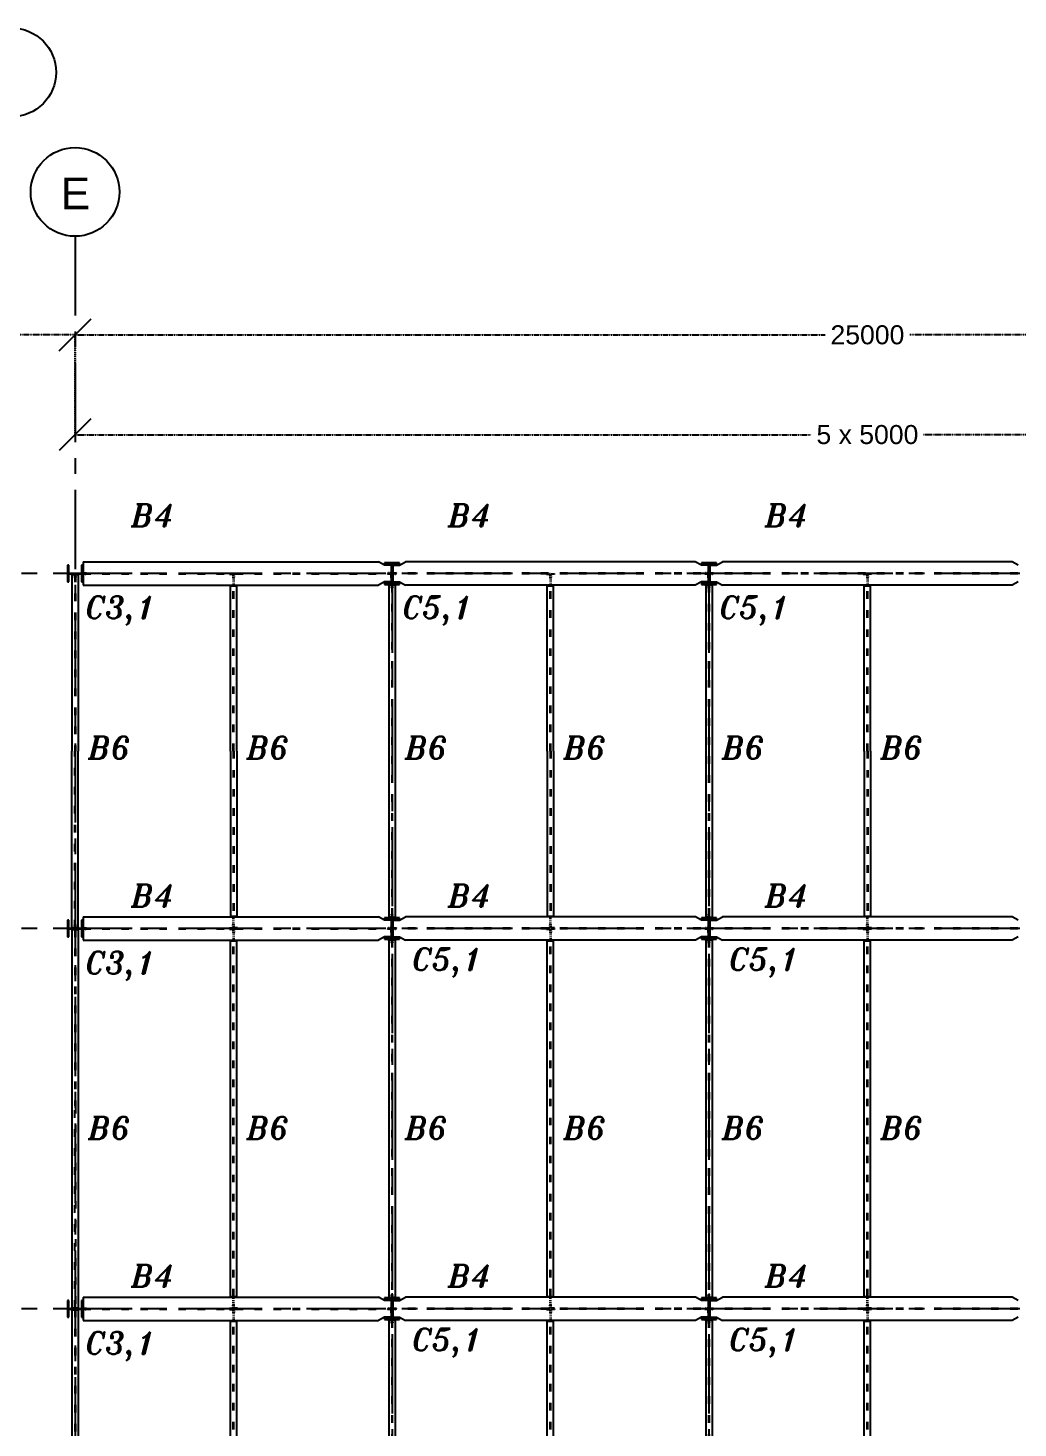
# Model space of a CAD drawing. Header units: inches. Extents: x -15 to 1885144, y -42615 to 866270.
# Drawn here: x 1699292 to 1714909, y 691012 to 713101 of the extents above; entities that cross this region are included whole.
import ezdxf

# ---------------------------------------------------------------- set-up
doc = ezdxf.new("R2010")
doc.units = ezdxf.units.IN
doc.header["$LTSCALE"] = 100
doc.header["$MEASUREMENT"] = 0
for name, pattern in [('CENTER', [2, 1.25, -0.25, 0.25, -0.25]), ('dash line', [30, 12, -18]), ('PHANTOM2', [1.25, 0.625, -0.125, 0.125, -0.125, 0.125, -0.125])]:
    doc.linetypes.add(name, pattern=pattern)
for name, color, linetype in [('axis', 8, 'PHANTOM2'), ('bracing', 6, 'Continuous'), ('columns', 2, 'Continuous'), ('dimensions', 10, 'PHANTOM2'), ('layout', 7, 'Continuous'), ('text', 3, 'Continuous')]:
    doc.layers.add(name, color=color, linetype=linetype)
doc.styles.get("Standard").update_dxf_attribs({"font": 'arial.ttf'})
doc.styles.add('TEXT-3', font='ITALICT.shx', dxfattribs={"height": 350})
doc.dimstyles.new('Dim_1', dxfattribs={"dimtxt": 300, "dimasz": 500, "dimexe": 0.0625, "dimexo": 0.0625, "dimgap": 100, "dimtad": 0, "dimtih": 1, "dimtoh": 1, "dimdec": 0, "dimzin": 0, "dimdsep": 46, "dimtxsty": 'Standard', "dimblk": 'OBLIQUE', "dimcen": 0.09, "dimclrd": 256, "dimclre": 256, "dimclrt": 256, "dimadec": 0, "dimazin": 0, "dimtm": 1e-09, "dimtfac": 1, "dimtdec": 0, "dimtofl": 0, "dimtmove": 0, "dimatfit": 3, "dimfxl": 1, "dimtfillclr": 256, "dimtolj": 1, "dimtzin": 0, "dimlwe": -1, "dimarcsym": 0})

# ---------------------------------------------------------------- blocks, each defined once
blk = doc.blocks.new('_Oblique')
at = {"color": 0, "linetype": 'ByBlock', "lineweight": -2}
blk.add_line((-0.5, -0.5), (0.5, 0.5), dxfattribs=at)
blk = doc.blocks.new('*D944')
at = {"layer": 'Defpoints', "color": 0, "ltscale": 0.01, "transparency": 16777216}
for p in [(1700034, 708259), (1700034, 707041), (1725034, 707041)]:
    blk.add_point(p, dxfattribs=at)
at = {"layer": 'dimensions', "linetype": 'dash line', "ltscale": 0.01, "transparency": 16777216}
for p, q in [((1700034, 707041), (1700034, 708259)), ((1725034, 707041), (1725034, 708259))]:
    blk.add_line(p, q, dxfattribs=at)
at = {"layer": 'dimensions', "lineweight": -2, "ltscale": 0.01, "transparency": 16777216}
for p, q in [((1700034, 708259), (1711868, 708259)), ((1725034, 708259), (1713201, 708259))]:
    blk.add_line(p, q, dxfattribs=at)
at = {"layer": 'dimensions', "lineweight": -2, "ltscale": 0.01, "transparency": 16777216, "xscale": 500, "yscale": 500, "zscale": 500, "rotation": 180}
blk.add_blockref('_Oblique', (1700034, 708259), dxfattribs=at)
at = {"layer": 'dimensions', "lineweight": -2, "ltscale": 0.01, "transparency": 16777216, "xscale": 500, "yscale": 500, "zscale": 500}
blk.add_blockref('_Oblique', (1725034, 708259), dxfattribs=at)
at = {"layer": 'dimensions', "ltscale": 0.01, "transparency": 16777216, "insert": (1712534, 708259), "char_height": 300, "attachment_point": 5}
blk.add_mtext('\\A1;25000', dxfattribs=at)
blk = doc.blocks.new('*D928')
at = {"layer": 'Defpoints', "color": 0, "ltscale": 0.01, "transparency": 16777216}
for p in [(1700034, 708259), (1725034, 708259), (1700034, 706685)]:
    blk.add_point(p, dxfattribs=at)
at = {"layer": 'dimensions', "linetype": 'dash line', "ltscale": 0.01, "transparency": 16777216}
for p, q in [((1700034, 708259), (1700034, 706685)), ((1725034, 708259), (1725034, 706685))]:
    blk.add_line(p, q, dxfattribs=at)
at = {"layer": 'dimensions', "lineweight": -2, "ltscale": 0.01, "transparency": 16777216}
for p, q in [((1700034, 706685), (1711649, 706685)), ((1725034, 706685), (1713420, 706685))]:
    blk.add_line(p, q, dxfattribs=at)
at = {"layer": 'dimensions', "lineweight": -2, "ltscale": 0.01, "transparency": 16777216, "xscale": 500, "yscale": 500, "zscale": 500, "rotation": 180}
blk.add_blockref('_Oblique', (1700034, 706685), dxfattribs=at)
at = {"layer": 'dimensions', "lineweight": -2, "ltscale": 0.01, "transparency": 16777216, "xscale": 500, "yscale": 500, "zscale": 500}
blk.add_blockref('_Oblique', (1725034, 706685), dxfattribs=at)
at = {"layer": 'dimensions', "ltscale": 0.01, "transparency": 16777216, "insert": (1712534, 706685), "char_height": 300, "attachment_point": 5}
blk.add_mtext('\\A1;5 x 5000', dxfattribs=at)
blk = doc.blocks.new('*D945')
at = {"layer": 'Defpoints', "color": 0, "ltscale": 0.01, "transparency": 16777216}
for p in [(1660034, 708259), (1660034, 706685), (1700034, 706685)]:
    blk.add_point(p, dxfattribs=at)
at = {"layer": 'dimensions', "linetype": 'dash line', "ltscale": 0.01, "transparency": 16777216}
for p, q in [((1660034, 706685), (1660034, 708259)), ((1700034, 706685), (1700034, 708259))]:
    blk.add_line(p, q, dxfattribs=at)
at = {"layer": 'dimensions', "lineweight": -2, "ltscale": 0.01, "transparency": 16777216}
for p, q in [((1660034, 708259), (1679364, 708259)), ((1700034, 708259), (1680704, 708259))]:
    blk.add_line(p, q, dxfattribs=at)
at = {"layer": 'dimensions', "lineweight": -2, "ltscale": 0.01, "transparency": 16777216, "xscale": 500, "yscale": 500, "zscale": 500, "rotation": 180}
blk.add_blockref('_Oblique', (1660034, 708259), dxfattribs=at)
at = {"layer": 'dimensions', "lineweight": -2, "ltscale": 0.01, "transparency": 16777216, "xscale": 500, "yscale": 500, "zscale": 500}
blk.add_blockref('_Oblique', (1700034, 708259), dxfattribs=at)
at = {"layer": 'dimensions', "ltscale": 0.01, "transparency": 16777216, "insert": (1680034, 708259), "char_height": 300, "attachment_point": 5}
blk.add_mtext('\\A1;40000', dxfattribs=at)
blk = doc.blocks.new('*U946')
at = {"layer": 'columns', "ltscale": 0.01}
for p, q in [((19895, 130), (19895, -130)), ((19915, 130), (19895, 130)), ((19915, -130), (19915, 130)), ((19915, 5), (20115, 5)), ((20015, -5), (20015, 5)), ((20115, 130), (20115, -130)), ((20135, 130), (20115, 130)), ((20135, -130), (20135, 130)), ((25135, 170), (24895, 170)), ((24895, 170), (24895, 150)), ((24895, 150), (25135, 150)), ((25010, 150), (25010, -150)), ((25020, 150), (25020, -150)), ((25135, 150), (25135, 170)), ((30135, 170), (29895, 170)), ((29895, 170), (29895, 150)), ((29895, 150), (30135, 150)), ((30010, 150), (30010, -150)), ((30020, 150), (30020, -150)), ((30135, 150), (30135, 170)), ((19895, -130), (19915, -130)), ((19915, -5), (20115, -5)), ((20115, -130), (20135, -130)), ((25135, -150), (24895, -150)), ((24895, -150), (24895, -170)), ((24895, -170), (25135, -170)), ((25010, 0), (25020, 0)), ((25135, -170), (25135, -150)), ((30135, -150), (29895, -150)), ((29895, -150), (29895, -170)), ((29895, -170), (30135, -170)), ((30010, 0), (30020, 0)), ((30135, -170), (30135, -150))]:
    blk.add_line(p, q, dxfattribs=at)
blk = doc.blocks.new('*U947')
at = {"layer": 'columns', "color": 0, "linetype": 'ByBlock', "lineweight": -2, "transparency": 16777216}
for p in [(0, 60000), (0, 54000)]:
    blk.add_blockref('*U946', p, dxfattribs=at)
blk = doc.blocks.new('*U950')
at = {"layer": 'layout'}
for p, q in [((-12320, 5), (-12320, 65)), ((-12320, 65), (-12314, 65)), ((-12260, 5), (-12320, 5)), ((-12314, 65), (-12314, 11)), ((-12314, 11), (-12310, 11)), ((-7505, 5), (-7445, 5)), ((-7451, 11), (-7455, 11)), ((-7445, 65), (-7451, 65)), ((-7451, 65), (-7451, 11)), ((-7435, 5), (-7435, 65)), ((-7435, 5), (-7435, 65)), ((-7435, 65), (-7429, 65)), ((-7375, 5), (-7435, 5)), ((-7429, 65), (-7429, 11)), ((-7429, 11), (-7425, 11)), ((-2505, 5), (-2445, 5)), ((-2451, 11), (-2455, 11)), ((-2445, 65), (-2451, 65)), ((-2451, 65), (-2451, 11)), ((-2445, 5), (-2445, 65)), ((-2445, 5), (-2445, 65)), ((-2435, 5), (-2435, 65)), ((-2435, 5), (-2435, 65)), ((-2435, 65), (-2429, 65)), ((-2375, 5), (-2435, 5)), ((-2429, 65), (-2429, 11)), ((-2429, 11), (-2425, 11)), ((-12320, -5), (-12320, -65)), ((-12320, -65), (-12314, -65)), ((-12314, -65), (-12314, -11)), ((-12314, -11), (-12310, -11)), ((-12260, -5), (-12310, -5)), ((-7505, -5), (-7455, -5)), ((-7451, -11), (-7455, -11)), ((-7451, -65), (-7451, -11)), ((-7445, -65), (-7451, -65)), ((-7435, -5), (-7435, -65)), ((-7435, -5), (-7435, -65)), ((-7435, -65), (-7429, -65)), ((-7429, -65), (-7429, -11)), ((-7429, -11), (-7425, -11)), ((-7375, -5), (-7425, -5)), ((-2505, -5), (-2455, -5)), ((-2451, -11), (-2455, -11)), ((-2451, -65), (-2451, -11)), ((-2445, -65), (-2451, -65)), ((-2445, -5), (-2445, -65)), ((-2445, -5), (-2445, -65)), ((-2435, -5), (-2435, -65)), ((-2435, -5), (-2435, -65)), ((-2435, -65), (-2429, -65)), ((-2429, -65), (-2429, -11)), ((-2429, -11), (-2425, -11)), ((-2375, -5), (-2425, -5))]:
    blk.add_line(p, q, dxfattribs=at)
at = {"layer": 'layout', "linetype": 'dash line'}
for p, q in [((-12320, 46), (-12314, 46)), ((-12320, 30), (-12314, 30)), ((-7445, 46), (-7451, 46)), ((-7445, 30), (-7451, 30)), ((-7435, 46), (-7429, 46)), ((-7435, 30), (-7429, 30)), ((-2445, 46), (-2451, 46)), ((-2445, 30), (-2451, 30)), ((-2435, 46), (-2429, 46)), ((-2435, 30), (-2429, 30)), ((-12320, -30), (-12314, -30)), ((-12320, -46), (-12314, -46)), ((-7445, -30), (-7451, -30)), ((-7445, -46), (-7451, -46)), ((-7435, -30), (-7429, -30)), ((-7435, -46), (-7429, -46)), ((-2445, -30), (-2451, -30)), ((-2445, -46), (-2451, -46)), ((-2435, -30), (-2429, -30)), ((-2435, -46), (-2429, -46))]:
    blk.add_line(p, q, dxfattribs=at)
at = {"layer": 'layout', "ltscale": 0.01}
for p, q in [((-12310, 185), (-7655, 185)), ((-12310, 185), (-12310, -185)), ((-7560, 130), (-7655, 185)), ((-7455, 130), (-7560, 130)), ((-7455, 130), (-7455, -130)), ((-7445, 65), (-7445, 5)), ((-7425, 130), (-7320, 130)), ((-7425, 130), (-7425, -130)), ((-7320, 130), (-7225, 185)), ((-2655, 185), (-7225, 185)), ((-2560, 130), (-2655, 185)), ((-2455, 130), (-2560, 130)), ((-2455, 130), (-2455, -130)), ((-2425, 130), (-2320, 130)), ((-2425, 130), (-2425, -130)), ((-2320, 130), (-2225, 185)), ((2345, 185), (-2225, 185)), ((2440, 130), (2345, 185)), ((-12320, -5), (-12310, -5)), ((-12310, -185), (-7655, -185)), ((-7560, -130), (-7655, -185)), ((-7455, -130), (-7560, -130)), ((-7445, -5), (-7445, -65)), ((-7425, -130), (-7320, -130)), ((-7320, -130), (-7225, -185)), ((-2655, -185), (-7225, -185)), ((-2560, -130), (-2655, -185)), ((-2455, -130), (-2560, -130)), ((-2445, -5), (-2455, -5)), ((-2425, -130), (-2320, -130)), ((-2320, -130), (-2225, -185)), ((2345, -185), (-2225, -185)), ((2440, -130), (2345, -185))]:
    blk.add_line(p, q, dxfattribs=at)
at = {"layer": 'layout', "linetype": 'dash line', "ltscale": 0.01}
for p, q in [((-12310, 11), (-12260, 11)), ((-12260, 11), (-12260, 5)), ((-7455, 11), (-7505, 11)), ((-7505, 11), (-7505, 5)), ((-7425, 11), (-7375, 11)), ((-7375, 11), (-7375, 5)), ((-2455, 11), (-2505, 11)), ((-2505, 11), (-2505, 5)), ((-2425, 11), (-2375, 11)), ((-2375, 11), (-2375, 5)), ((-12310, -11), (-12260, -11)), ((-12260, -11), (-12260, -5)), ((-7505, -11), (-7505, -5)), ((-7455, -11), (-7505, -11)), ((-7425, -11), (-7375, -11)), ((-7375, -11), (-7375, -5)), ((-2505, -11), (-2505, -5)), ((-2455, -11), (-2505, -11)), ((-2425, -11), (-2375, -11)), ((-2375, -11), (-2375, -5))]:
    blk.add_line(p, q, dxfattribs=at)
at = {"layer": 'layout', "linetype": 'dash line', "ltscale": 0.1}
for p, q in [((-12310, 5), (-7455, 5)), ((-2570, 5), (-7425, 5)), ((2430, 5), (-2425, 5)), ((-12310, -5), (-7445, -5)), ((-2570, -5), (-7435, -5)), ((2430, -5), (-2435, -5))]:
    blk.add_line(p, q, dxfattribs=at)
blk = doc.blocks.new('*U951')
at = {"layer": 'layout', "color": 0, "linetype": 'ByBlock', "lineweight": -2, "transparency": 16777216}
for p in [(0, 0), (0, -6000)]:
    blk.add_blockref('*U950', p, dxfattribs=at)
blk = doc.blocks.new('*U952')
at = {"layer": 'layout'}
for p, q in [((-12505, 2995), (-12565, 2995)), ((-12565, 2989), (-12511, 2989)), ((-12511, 2989), (-12511, 2985)), ((-12495, 2995), (-12435, 2995)), ((-12435, 2989), (-12489, 2989)), ((-12489, 2989), (-12489, 2985)), ((-12435, 2995), (-12435, 2989)), ((-7505, 2830), (-7565, 2830)), ((-7565, 2824), (-7511, 2824)), ((-7511, 2824), (-7511, 2820)), ((-7505, 2770), (-7505, 2820)), ((-7495, 2770), (-7495, 2830)), ((-7495, 2830), (-7435, 2830)), ((-7435, 2824), (-7489, 2824)), ((-7489, 2824), (-7489, 2820)), ((-7435, 2830), (-7435, 2824)), ((-2505, 2830), (-2565, 2830)), ((-2565, 2824), (-2511, 2824)), ((-2511, 2824), (-2511, 2820)), ((-2505, 2770), (-2505, 2820)), ((-2495, 2770), (-2495, 2830)), ((-2495, 2830), (-2435, 2830)), ((-2435, 2824), (-2489, 2824)), ((-2489, 2824), (-2489, 2820)), ((-2435, 2830), (-2435, 2824)), ((-7565, -2824), (-7511, -2824)), ((-7505, -2830), (-7565, -2830)), ((-7511, -2824), (-7511, -2820)), ((-7505, -2770), (-7505, -2820)), ((-7495, -2770), (-7495, -2830)), ((-7495, -2830), (-7435, -2830)), ((-7489, -2824), (-7489, -2820)), ((-7435, -2824), (-7489, -2824)), ((-7435, -2830), (-7435, -2824)), ((-2565, -2824), (-2511, -2824)), ((-2505, -2830), (-2565, -2830)), ((-2511, -2824), (-2511, -2820)), ((-2505, -2770), (-2505, -2820)), ((-2495, -2770), (-2495, -2830)), ((-2495, -2830), (-2435, -2830)), ((-2489, -2824), (-2489, -2820)), ((-2435, -2824), (-2489, -2824)), ((-2435, -2830), (-2435, -2824)), ((-12565, -2989), (-12511, -2989)), ((-12505, -2995), (-12565, -2995)), ((-12511, -2989), (-12511, -2985)), ((-12495, -2995), (-12435, -2995)), ((-12489, -2989), (-12489, -2985)), ((-12435, -2989), (-12489, -2989)), ((-12435, -2995), (-12435, -2989))]:
    blk.add_line(p, q, dxfattribs=at)
at = {"layer": 'layout', "ltscale": 0.01}
for p, q in [((-12565, 2989), (-12565, 2995)), ((-12550, 2985), (-12450, 2985)), ((-12550, 2985), (-12550, 200)), ((-12505, 2995), (-12505, 2985)), ((-12495, 2995), (-12495, 2985)), ((-12450, 2985), (-12450, 200)), ((-10065, 2989), (-10011, 2989)), ((-9935, 2989), (-9989, 2989)), ((-5065, 2989), (-5011, 2989)), ((-4935, 2989), (-4989, 2989)), ((-65, 2989), (-11, 2989)), ((65, 2989), (11, 2989)), ((-10050, 2805), (-9950, 2805)), ((-10050, -2805), (-10050, 2805)), ((-9950, -2805), (-9950, 2805)), ((-7565, 2824), (-7565, 2830)), ((-7550, 2820), (-7450, 2820)), ((-7550, 2820), (-7550, -2820)), ((-7505, 2830), (-7505, 2820)), ((-7450, 2820), (-7450, -2820)), ((-5050, 2805), (-4950, 2805)), ((-5050, -2805), (-5050, 2805)), ((-4950, -2805), (-4950, 2805)), ((-2565, 2824), (-2565, 2830)), ((-2550, 2820), (-2450, 2820)), ((-2550, 2820), (-2550, -2820)), ((-2505, 2830), (-2505, 2820)), ((-2450, 2820), (-2450, -2820)), ((-50, 2805), (50, 2805)), ((-50, -2805), (-50, 2805)), ((50, -2805), (50, 2805)), ((-12550, 200), (-12550, -2985)), ((-12450, 200), (-12450, -2985)), ((-10050, -2805), (-9950, -2805)), ((-7565, -2824), (-7565, -2830)), ((-7550, -2820), (-7450, -2820)), ((-7505, -2830), (-7505, -2820)), ((-5050, -2805), (-4950, -2805)), ((-2565, -2824), (-2565, -2830)), ((-2550, -2820), (-2450, -2820)), ((-2505, -2830), (-2505, -2820)), ((-50, -2805), (50, -2805)), ((-12565, -2989), (-12565, -2995)), ((-12550, -2985), (-12450, -2985)), ((-12505, -2995), (-12505, -2985)), ((-12495, -2995), (-12495, -2985)), ((-10065, -2989), (-10011, -2989)), ((-9935, -2989), (-9989, -2989)), ((-5065, -2989), (-5011, -2989)), ((-4935, -2989), (-4989, -2989)), ((-65, -2989), (-11, -2989)), ((65, -2989), (11, -2989))]:
    blk.add_line(p, q, dxfattribs=at)
at = {"layer": 'layout', "linetype": 'dash line'}
for p, q in [((-12546, 2995), (-12546, 2989)), ((-12530, 2995), (-12530, 2989)), ((-12470, 2995), (-12470, 2989)), ((-12454, 2995), (-12454, 2989)), ((-7546, 2830), (-7546, 2824)), ((-7530, 2830), (-7530, 2824)), ((-7470, 2830), (-7470, 2824)), ((-7454, 2830), (-7454, 2824)), ((-2546, 2830), (-2546, 2824)), ((-2530, 2830), (-2530, 2824)), ((-2470, 2830), (-2470, 2824)), ((-2454, 2830), (-2454, 2824)), ((-7546, -2830), (-7546, -2824)), ((-7530, -2830), (-7530, -2824)), ((-7470, -2830), (-7470, -2824)), ((-7454, -2830), (-7454, -2824)), ((-2546, -2830), (-2546, -2824)), ((-2530, -2830), (-2530, -2824)), ((-2470, -2830), (-2470, -2824)), ((-2454, -2830), (-2454, -2824)), ((-12546, -2995), (-12546, -2989)), ((-12530, -2995), (-12530, -2989)), ((-12470, -2995), (-12470, -2989)), ((-12454, -2995), (-12454, -2989))]:
    blk.add_line(p, q, dxfattribs=at)
at = {"layer": 'layout', "linetype": 'dash line', "ltscale": 0.1}
for p, q in [((-12505, 2985), (-12505, 200)), ((-12495, 2985), (-12495, 200)), ((-10005, -2805), (-10005, 2805)), ((-9995, -2805), (-9995, 2805)), ((-7505, 2820), (-7505, -2820)), ((-7495, 2820), (-7495, -2820)), ((-5005, -2805), (-5005, 2805)), ((-4995, -2805), (-4995, 2805)), ((-2505, 2820), (-2505, -2820)), ((-2495, 2820), (-2495, -2820)), ((-5, -2805), (-5, 2805)), ((5, -2805), (5, 2805)), ((-12505, -2985), (-12505, 200)), ((-12495, 200), (-12495, -2985))]:
    blk.add_line(p, q, dxfattribs=at)
at = {"layer": 'layout', "linetype": 'dash line', "ltscale": 0.01}
for p, q in [((-10005, 2995), (-10065, 2995)), ((-10065, 2989), (-10065, 2995)), ((-10046, 2995), (-10046, 2989)), ((-10030, 2995), (-10030, 2989)), ((-10011, 2989), (-10011, 2985)), ((-10011, 2985), (-10011, 2935)), ((-10011, 2935), (-10005, 2935)), ((-10005, 2935), (-10005, 2995)), ((-10005, 2935), (-10005, 2815)), ((-9995, 2935), (-9995, 2995)), ((-9995, 2995), (-9935, 2995)), ((-9989, 2935), (-9995, 2935)), ((-9995, 2935), (-9995, 2815)), ((-9989, 2989), (-9989, 2985)), ((-9989, 2985), (-9989, 2935)), ((-9970, 2995), (-9970, 2989)), ((-9954, 2995), (-9954, 2989)), ((-9935, 2995), (-9935, 2989)), ((-5005, 2995), (-5065, 2995)), ((-5065, 2989), (-5065, 2995)), ((-5046, 2995), (-5046, 2989)), ((-5030, 2995), (-5030, 2989)), ((-5011, 2989), (-5011, 2985)), ((-5011, 2985), (-5011, 2935)), ((-5011, 2935), (-5005, 2935)), ((-5005, 2935), (-5005, 2995)), ((-5005, 2935), (-5005, 2815)), ((-4995, 2935), (-4995, 2995)), ((-4995, 2995), (-4935, 2995)), ((-4989, 2935), (-4995, 2935)), ((-4995, 2935), (-4995, 2815)), ((-4989, 2989), (-4989, 2985)), ((-4989, 2985), (-4989, 2935)), ((-4970, 2995), (-4970, 2989)), ((-4954, 2995), (-4954, 2989)), ((-4935, 2995), (-4935, 2989)), ((-5, 2995), (-65, 2995)), ((-65, 2989), (-65, 2995)), ((-46, 2995), (-46, 2989)), ((-30, 2995), (-30, 2989)), ((-11, 2989), (-11, 2985)), ((-11, 2985), (-11, 2935)), ((-11, 2935), (-5, 2935)), ((-5, 2935), (-5, 2995)), ((-5, 2935), (-5, 2815)), ((5, 2935), (5, 2995)), ((5, 2995), (65, 2995)), ((11, 2935), (5, 2935)), ((5, 2935), (5, 2815)), ((11, 2989), (11, 2985)), ((11, 2985), (11, 2935)), ((30, 2995), (30, 2989)), ((46, 2995), (46, 2989)), ((65, 2995), (65, 2989)), ((-7511, 2820), (-7511, 2770)), ((-7511, 2770), (-7505, 2770)), ((-7489, 2770), (-7495, 2770)), ((-7489, 2820), (-7489, 2770)), ((-2511, 2820), (-2511, 2770)), ((-2511, 2770), (-2505, 2770)), ((-2489, 2770), (-2495, 2770)), ((-2489, 2820), (-2489, 2770)), ((-10005, -2935), (-10005, -2815)), ((-9995, -2935), (-9995, -2815)), ((-7511, -2820), (-7511, -2770)), ((-7511, -2770), (-7505, -2770)), ((-7489, -2770), (-7495, -2770)), ((-7489, -2820), (-7489, -2770)), ((-5005, -2935), (-5005, -2815)), ((-4995, -2935), (-4995, -2815)), ((-2511, -2820), (-2511, -2770)), ((-2511, -2770), (-2505, -2770)), ((-2489, -2770), (-2495, -2770)), ((-2489, -2820), (-2489, -2770)), ((-5, -2935), (-5, -2815)), ((5, -2935), (5, -2815)), ((-10065, -2989), (-10065, -2995)), ((-10005, -2995), (-10065, -2995)), ((-10046, -2995), (-10046, -2989)), ((-10030, -2995), (-10030, -2989)), ((-10011, -2985), (-10011, -2935)), ((-10011, -2935), (-10005, -2935)), ((-10011, -2989), (-10011, -2985)), ((-10005, -2935), (-10005, -2995)), ((-9995, -2935), (-9995, -2995)), ((-9989, -2935), (-9995, -2935)), ((-9995, -2995), (-9935, -2995)), ((-9989, -2985), (-9989, -2935)), ((-9989, -2989), (-9989, -2985)), ((-9970, -2995), (-9970, -2989)), ((-9954, -2995), (-9954, -2989)), ((-9935, -2995), (-9935, -2989)), ((-5065, -2989), (-5065, -2995)), ((-5005, -2995), (-5065, -2995)), ((-5046, -2995), (-5046, -2989)), ((-5030, -2995), (-5030, -2989)), ((-5011, -2985), (-5011, -2935)), ((-5011, -2935), (-5005, -2935)), ((-5011, -2989), (-5011, -2985)), ((-5005, -2935), (-5005, -2995)), ((-4995, -2935), (-4995, -2995)), ((-4989, -2935), (-4995, -2935)), ((-4995, -2995), (-4935, -2995)), ((-4989, -2985), (-4989, -2935)), ((-4989, -2989), (-4989, -2985)), ((-4970, -2995), (-4970, -2989)), ((-4954, -2995), (-4954, -2989)), ((-4935, -2995), (-4935, -2989)), ((-65, -2989), (-65, -2995)), ((-5, -2995), (-65, -2995)), ((-46, -2995), (-46, -2989)), ((-30, -2995), (-30, -2989)), ((-11, -2985), (-11, -2935)), ((-11, -2935), (-5, -2935)), ((-11, -2989), (-11, -2985)), ((-5, -2935), (-5, -2995)), ((5, -2935), (5, -2995)), ((11, -2935), (5, -2935)), ((5, -2995), (65, -2995)), ((11, -2985), (11, -2935)), ((11, -2989), (11, -2985)), ((30, -2995), (30, -2989)), ((46, -2995), (46, -2989)), ((65, -2995), (65, -2989))]:
    blk.add_line(p, q, dxfattribs=at)
blk = doc.blocks.new('*U953')
at = {"layer": 'layout', "color": 0, "linetype": 'ByBlock', "lineweight": -2, "transparency": 16777216}
for p in [(0, 0), (0, -6000)]:
    blk.add_blockref('*U952', p, dxfattribs=at)
blk = doc.blocks.new('*U1013')
at = {"layer": 'text', "linetype": 'Continuous', "style": 'TEXT-3'}
blk.add_text('B4', height=350, dxfattribs=at).set_placement((-350, -175))
blk = doc.blocks.new('*U1014')
at = {"layer": 'bracing', "color": 0, "linetype": 'ByBlock', "lineweight": -2, "transparency": 16777216}
for p in [(0, 66000), (5000, 66000), (10000, 66000), (0, 60000), (5000, 60000), (10000, 60000), (0, 54000), (5000, 54000), (10000, 54000)]:
    blk.add_blockref('*U1013', p, dxfattribs=at)
blk = doc.blocks.new('*U1015')
at = {"layer": 'text', "linetype": 'Continuous', "style": 'TEXT-3'}
blk.add_text('B6', height=350, dxfattribs=at).set_placement((-350, -175))
blk = doc.blocks.new('*U1016')
at = {"layer": 'bracing', "color": 0, "linetype": 'ByBlock', "lineweight": -2, "transparency": 16777216}
for p in [(0, 60000), (2500, 60000), (5000, 60000), (7500, 60000), (10000, 60000), (12500, 60000), (0, 54000), (2500, 54000), (5000, 54000), (7500, 54000), (10000, 54000), (12500, 54000)]:
    blk.add_blockref('*U1015', p, dxfattribs=at)
blk = doc.blocks.new('*U1025')
at = {"layer": 'text', "linetype": 'Continuous', "style": 'TEXT-3'}
blk.add_text('C3,1', height=350, dxfattribs=at).set_placement((31731, -427))
blk = doc.blocks.new('*U1026')
at = {"layer": 'bracing', "color": 0, "linetype": 'ByBlock', "lineweight": -2, "transparency": 16777216}
for p in [(0, 60000), (0, 54000)]:
    blk.add_blockref('*U1025', p, dxfattribs=at)
blk = doc.blocks.new('*U1029')
at = {"layer": 'text', "linetype": 'Continuous', "style": 'TEXT-3'}
blk.add_text('C5,1', height=350, dxfattribs=at).set_placement((-592, -142))
blk = doc.blocks.new('*U1030')
at = {"layer": 'bracing', "color": 0, "linetype": 'ByBlock', "lineweight": -2, "transparency": 16777216}
for p in [(0, 60000), (5000, 60000), (0, 54000), (5000, 54000)]:
    blk.add_blockref('*U1029', p, dxfattribs=at)

msp = doc.modelspace()

# ---------------------------------------------------------------- linework, layer by layer
at = {"layer": 'axis', "linetype": 'CENTER', "ltscale": 10}
for p, q in [((1700034.378, 709814.754), (1700034.378, 638593.628)), ((1734936.993, 704493.628), (1628025.176, 704493.628)), ((1705034.378, 704493.628), (1705034.378, 638593.628)), ((1710034.378, 704493.628), (1710034.378, 638593.628)), ((1734936.993, 698893.628), (1628025.176, 698893.628)), ((1734936.993, 692893.628), (1628025.176, 692893.628)), ((1734936.993, 692893.628), (1628025.176, 692893.628)), ((1734936.993, 692893.628), (1628025.176, 692893.628)), ((1734936.993, 692893.628), (1628025.176, 692893.628))]:
    msp.add_line(p, q, dxfattribs=at)
at = {"layer": 'columns', "ltscale": 0.01}
for p, q in [((1705154.378, 704663.628), (1704914.378, 704663.628)), ((1704914.378, 704663.628), (1704914.378, 704643.628)), ((1704914.378, 704643.628), (1705154.378, 704643.628)), ((1705029.378, 704643.628), (1705029.378, 704343.628)), ((1705039.378, 704643.628), (1705039.378, 704343.628)), ((1705154.378, 704643.628), (1705154.378, 704663.628)), ((1710154.378, 704663.628), (1709914.378, 704663.628)), ((1709914.378, 704663.628), (1709914.378, 704643.628)), ((1709914.378, 704643.628), (1710154.378, 704643.628)), ((1710029.378, 704643.628), (1710029.378, 704343.628)), ((1710039.378, 704643.628), (1710039.378, 704343.628)), ((1710154.378, 704643.628), (1710154.378, 704663.628)), ((1699914.378, 704623.628), (1699914.378, 704363.628)), ((1699934.378, 704623.628), (1699914.378, 704623.628)), ((1699934.378, 704363.628), (1699934.378, 704623.628)), ((1699934.378, 704498.628), (1700134.378, 704498.628)), ((1699934.378, 704488.628), (1700134.378, 704488.628)), ((1700034.378, 704488.628), (1700034.378, 704498.628)), ((1700134.378, 704623.628), (1700134.378, 704363.628)), ((1700154.378, 704623.628), (1700134.378, 704623.628)), ((1700154.378, 704363.628), (1700154.378, 704623.628)), ((1705029.378, 704493.628), (1705039.378, 704493.628)), ((1710029.378, 704493.628), (1710039.378, 704493.628)), ((1699914.378, 704363.628), (1699934.378, 704363.628)), ((1700134.378, 704363.628), (1700154.378, 704363.628)), ((1705154.378, 704343.628), (1704914.378, 704343.628)), ((1704914.378, 704343.628), (1704914.378, 704323.628)), ((1704914.378, 704323.628), (1705154.378, 704323.628)), ((1705154.378, 704323.628), (1705154.378, 704343.628)), ((1710154.378, 704343.628), (1709914.378, 704343.628)), ((1709914.378, 704343.628), (1709914.378, 704323.628)), ((1709914.378, 704323.628), (1710154.378, 704323.628)), ((1710154.378, 704323.628), (1710154.378, 704343.628))]:
    msp.add_line(p, q, dxfattribs=at)
at = {"layer": 'layout', "ltscale": 0.01}
for p, q in [((1700164.378, 704678.628), (1704819.115, 704678.628)), ((1700164.378, 704678.628), (1700164.378, 704308.628)), ((1704914.378, 704623.628), (1704819.115, 704678.628)), ((1705154.378, 704623.628), (1705249.641, 704678.628)), ((1709819.115, 704678.628), (1705249.641, 704678.628)), ((1709914.378, 704623.628), (1709819.115, 704678.628)), ((1710154.378, 704623.628), (1710249.641, 704678.628)), ((1714819.115, 704678.628), (1710249.641, 704678.628)), ((1714914.378, 704623.628), (1714819.115, 704678.628)), ((1699969.378, 704482.628), (1699969.378, 704488.628)), ((1699984.378, 704478.628), (1700084.378, 704478.628)), ((1699984.378, 704478.628), (1699984.378, 701693.628)), ((1700029.378, 704488.628), (1700029.378, 704478.628)), ((1700084.378, 704478.628), (1700084.378, 701693.628)), ((1702469.378, 704482.628), (1702523.378, 704482.628)), ((1702599.378, 704482.628), (1702545.378, 704482.628)), ((1705019.378, 704623.628), (1704914.378, 704623.628)), ((1705019.378, 704623.628), (1705019.378, 704363.628)), ((1705029.378, 704558.628), (1705029.378, 704498.628)), ((1705029.378, 704488.628), (1705029.378, 704428.628)), ((1705049.378, 704623.628), (1705154.378, 704623.628)), ((1705049.378, 704623.628), (1705049.378, 704363.628)), ((1707469.378, 704482.628), (1707523.378, 704482.628)), ((1707599.378, 704482.628), (1707545.378, 704482.628)), ((1710019.378, 704623.628), (1709914.378, 704623.628)), ((1710019.378, 704623.628), (1710019.378, 704363.628)), ((1710029.378, 704488.628), (1710019.378, 704488.628)), ((1710049.378, 704623.628), (1710154.378, 704623.628)), ((1710049.378, 704623.628), (1710049.378, 704363.628)), ((1712469.378, 704482.628), (1712523.378, 704482.628)), ((1712599.378, 704482.628), (1712545.378, 704482.628)), ((1700164.378, 704308.628), (1704819.115, 704308.628)), ((1702484.378, 704298.628), (1702584.378, 704298.628)), ((1702484.378, 701693.628), (1702484.378, 704298.628)), ((1702584.378, 701693.628), (1702584.378, 704298.628)), ((1704914.378, 704363.628), (1704819.115, 704308.628)), ((1705019.378, 704363.628), (1704914.378, 704363.628)), ((1704969.378, 704317.628), (1704969.378, 704323.628)), ((1704984.378, 704313.628), (1705084.378, 704313.628)), ((1704984.378, 704313.628), (1704984.378, 699073.628)), ((1705029.378, 704323.628), (1705029.378, 704313.628)), ((1705049.378, 704363.628), (1705154.378, 704363.628)), ((1705084.378, 704313.628), (1705084.378, 699073.628)), ((1705154.378, 704363.628), (1705249.641, 704308.628)), ((1709819.115, 704308.628), (1705249.641, 704308.628)), ((1707484.378, 704298.628), (1707584.378, 704298.628)), ((1707484.378, 701693.628), (1707484.378, 704298.628)), ((1707584.378, 701693.628), (1707584.378, 704298.628)), ((1709914.378, 704363.628), (1709819.115, 704308.628)), ((1710019.378, 704363.628), (1709914.378, 704363.628)), ((1709969.378, 704317.628), (1709969.378, 704323.628)), ((1709984.378, 704313.628), (1710084.378, 704313.628)), ((1709984.378, 704313.628), (1709984.378, 699073.628)), ((1710029.378, 704323.628), (1710029.378, 704313.628)), ((1710049.378, 704363.628), (1710154.378, 704363.628)), ((1710084.378, 704313.628), (1710084.378, 699073.628)), ((1710154.378, 704363.628), (1710249.641, 704308.628)), ((1714819.115, 704308.628), (1710249.641, 704308.628)), ((1712484.378, 704298.628), (1712584.378, 704298.628)), ((1712484.378, 701693.628), (1712484.378, 704298.628)), ((1712584.378, 701693.628), (1712584.378, 704298.628)), ((1714914.378, 704363.628), (1714819.115, 704308.628)), ((1699984.378, 698908.628), (1699984.378, 701693.628)), ((1700084.378, 698908.628), (1700084.378, 701693.628)), ((1702484.378, 701693.628), (1702484.378, 699088.628)), ((1702584.378, 701693.628), (1702584.378, 699088.628)), ((1707484.378, 701693.628), (1707484.378, 699088.628)), ((1707584.378, 701693.628), (1707584.378, 699088.628)), ((1712484.378, 701693.628), (1712484.378, 699088.628)), ((1712584.378, 701693.628), (1712584.378, 699088.628)), ((1699969.378, 698904.628), (1699969.378, 698898.628)), ((1699984.378, 698908.628), (1700084.378, 698908.628)), ((1700029.378, 698898.628), (1700029.378, 698908.628)), ((1702469.378, 698904.628), (1702523.378, 698904.628)), ((1702484.378, 699088.628), (1702584.378, 699088.628)), ((1702599.378, 698904.628), (1702545.378, 698904.628)), ((1704969.378, 699069.628), (1704969.378, 699063.628)), ((1704984.378, 699073.628), (1705084.378, 699073.628)), ((1705029.378, 699063.628), (1705029.378, 699073.628)), ((1707469.378, 698904.628), (1707523.378, 698904.628)), ((1707484.378, 699088.628), (1707584.378, 699088.628)), ((1707599.378, 698904.628), (1707545.378, 698904.628)), ((1709969.378, 699069.628), (1709969.378, 699063.628)), ((1709984.378, 699073.628), (1710084.378, 699073.628)), ((1710029.378, 699063.628), (1710029.378, 699073.628)), ((1712469.378, 698904.628), (1712523.378, 698904.628)), ((1712484.378, 699088.628), (1712584.378, 699088.628)), ((1712599.378, 698904.628), (1712545.378, 698904.628))]:
    msp.add_line(p, q, dxfattribs=at)
at = {"layer": 'layout'}
for p, q in [((1700029.378, 704488.628), (1699969.378, 704488.628)), ((1699969.378, 704482.628), (1700023.378, 704482.628)), ((1700023.378, 704482.628), (1700023.378, 704478.628)), ((1700029.378, 704428.628), (1700029.378, 704478.628)), ((1700039.378, 704428.628), (1700039.378, 704488.628)), ((1700039.378, 704488.628), (1700099.378, 704488.628)), ((1700099.378, 704482.628), (1700045.378, 704482.628)), ((1700045.378, 704482.628), (1700045.378, 704478.628)), ((1700099.378, 704488.628), (1700099.378, 704482.628)), ((1700154.378, 704498.628), (1700154.378, 704558.628)), ((1700154.378, 704558.628), (1700160.378, 704558.628)), ((1700214.378, 704498.628), (1700154.378, 704498.628)), ((1700154.378, 704488.628), (1700154.378, 704428.628)), ((1700154.378, 704428.628), (1700160.378, 704428.628)), ((1700160.378, 704558.628), (1700160.378, 704504.628)), ((1700160.378, 704504.628), (1700164.378, 704504.628)), ((1700160.378, 704428.628), (1700160.378, 704482.628)), ((1700160.378, 704482.628), (1700164.378, 704482.628)), ((1700214.378, 704488.628), (1700164.378, 704488.628)), ((1704969.378, 704498.628), (1705029.378, 704498.628)), ((1704969.378, 704488.628), (1705019.378, 704488.628)), ((1705023.378, 704504.628), (1705019.378, 704504.628)), ((1705023.378, 704482.628), (1705019.378, 704482.628)), ((1705029.378, 704558.628), (1705023.378, 704558.628)), ((1705023.378, 704558.628), (1705023.378, 704504.628)), ((1705023.378, 704428.628), (1705023.378, 704482.628)), ((1705029.378, 704428.628), (1705023.378, 704428.628)), ((1705039.378, 704498.628), (1705039.378, 704558.628)), ((1705039.378, 704498.628), (1705039.378, 704558.628)), ((1705039.378, 704558.628), (1705045.378, 704558.628)), ((1705099.378, 704498.628), (1705039.378, 704498.628)), ((1705039.378, 704488.628), (1705039.378, 704428.628)), ((1705039.378, 704488.628), (1705039.378, 704428.628)), ((1705039.378, 704428.628), (1705045.378, 704428.628)), ((1705045.378, 704558.628), (1705045.378, 704504.628)), ((1705045.378, 704504.628), (1705049.378, 704504.628)), ((1705045.378, 704428.628), (1705045.378, 704482.628)), ((1705045.378, 704482.628), (1705049.378, 704482.628)), ((1705099.378, 704488.628), (1705049.378, 704488.628)), ((1709969.378, 704498.628), (1710029.378, 704498.628)), ((1709969.378, 704488.628), (1710019.378, 704488.628)), ((1710023.378, 704504.628), (1710019.378, 704504.628)), ((1710023.378, 704482.628), (1710019.378, 704482.628)), ((1710029.378, 704558.628), (1710023.378, 704558.628)), ((1710023.378, 704558.628), (1710023.378, 704504.628)), ((1710023.378, 704428.628), (1710023.378, 704482.628)), ((1710029.378, 704428.628), (1710023.378, 704428.628)), ((1710029.378, 704498.628), (1710029.378, 704558.628)), ((1710029.378, 704498.628), (1710029.378, 704558.628)), ((1710029.378, 704488.628), (1710029.378, 704428.628)), ((1710029.378, 704488.628), (1710029.378, 704428.628)), ((1710039.378, 704498.628), (1710039.378, 704558.628)), ((1710039.378, 704498.628), (1710039.378, 704558.628)), ((1710039.378, 704558.628), (1710045.378, 704558.628)), ((1710099.378, 704498.628), (1710039.378, 704498.628)), ((1710039.378, 704488.628), (1710039.378, 704428.628)), ((1710039.378, 704488.628), (1710039.378, 704428.628)), ((1710039.378, 704428.628), (1710045.378, 704428.628)), ((1710045.378, 704558.628), (1710045.378, 704504.628)), ((1710045.378, 704504.628), (1710049.378, 704504.628)), ((1710045.378, 704428.628), (1710045.378, 704482.628)), ((1710045.378, 704482.628), (1710049.378, 704482.628)), ((1710099.378, 704488.628), (1710049.378, 704488.628)), ((1705029.378, 704323.628), (1704969.378, 704323.628)), ((1704969.378, 704317.628), (1705023.378, 704317.628)), ((1705023.378, 704317.628), (1705023.378, 704313.628)), ((1705029.378, 704263.628), (1705029.378, 704313.628)), ((1705039.378, 704263.628), (1705039.378, 704323.628)), ((1705039.378, 704323.628), (1705099.378, 704323.628)), ((1705099.378, 704317.628), (1705045.378, 704317.628)), ((1705045.378, 704317.628), (1705045.378, 704313.628)), ((1705099.378, 704323.628), (1705099.378, 704317.628)), ((1710029.378, 704323.628), (1709969.378, 704323.628)), ((1709969.378, 704317.628), (1710023.378, 704317.628)), ((1710023.378, 704317.628), (1710023.378, 704313.628)), ((1710029.378, 704263.628), (1710029.378, 704313.628)), ((1710039.378, 704263.628), (1710039.378, 704323.628)), ((1710039.378, 704323.628), (1710099.378, 704323.628)), ((1710099.378, 704317.628), (1710045.378, 704317.628)), ((1710045.378, 704317.628), (1710045.378, 704313.628)), ((1710099.378, 704323.628), (1710099.378, 704317.628)), ((1705029.378, 699123.628), (1705029.378, 699073.628)), ((1705039.378, 699123.628), (1705039.378, 699063.628)), ((1710029.378, 699123.628), (1710029.378, 699073.628)), ((1710039.378, 699123.628), (1710039.378, 699063.628)), ((1699969.378, 698904.628), (1700023.378, 698904.628)), ((1700029.378, 698898.628), (1699969.378, 698898.628)), ((1700023.378, 698904.628), (1700023.378, 698908.628)), ((1700029.378, 698958.628), (1700029.378, 698908.628)), ((1700039.378, 698958.628), (1700039.378, 698898.628)), ((1700039.378, 698898.628), (1700099.378, 698898.628)), ((1700045.378, 698904.628), (1700045.378, 698908.628)), ((1700099.378, 698904.628), (1700045.378, 698904.628)), ((1700099.378, 698898.628), (1700099.378, 698904.628)), ((1704969.378, 699069.628), (1705023.378, 699069.628)), ((1705029.378, 699063.628), (1704969.378, 699063.628)), ((1705023.378, 699069.628), (1705023.378, 699073.628)), ((1705039.378, 699063.628), (1705099.378, 699063.628)), ((1705045.378, 699069.628), (1705045.378, 699073.628)), ((1705099.378, 699069.628), (1705045.378, 699069.628)), ((1705099.378, 699063.628), (1705099.378, 699069.628)), ((1709969.378, 699069.628), (1710023.378, 699069.628)), ((1710029.378, 699063.628), (1709969.378, 699063.628)), ((1710023.378, 699069.628), (1710023.378, 699073.628)), ((1710039.378, 699063.628), (1710099.378, 699063.628)), ((1710045.378, 699069.628), (1710045.378, 699073.628)), ((1710099.378, 699069.628), (1710045.378, 699069.628)), ((1710099.378, 699063.628), (1710099.378, 699069.628))]:
    msp.add_line(p, q, dxfattribs=at)
at = {"layer": 'layout', "linetype": 'dash line'}
for p, q in [((1699988.378, 704488.628), (1699988.378, 704482.628)), ((1700004.378, 704488.628), (1700004.378, 704482.628)), ((1700064.378, 704488.628), (1700064.378, 704482.628)), ((1700080.378, 704488.628), (1700080.378, 704482.628)), ((1700154.378, 704539.628), (1700160.378, 704539.628)), ((1700154.378, 704523.628), (1700160.378, 704523.628)), ((1700154.378, 704463.628), (1700160.378, 704463.628)), ((1700154.378, 704447.628), (1700160.378, 704447.628)), ((1705029.378, 704539.628), (1705023.378, 704539.628)), ((1705029.378, 704523.628), (1705023.378, 704523.628)), ((1705029.378, 704463.628), (1705023.378, 704463.628)), ((1705029.378, 704447.628), (1705023.378, 704447.628)), ((1705039.378, 704539.628), (1705045.378, 704539.628)), ((1705039.378, 704523.628), (1705045.378, 704523.628)), ((1705039.378, 704463.628), (1705045.378, 704463.628)), ((1705039.378, 704447.628), (1705045.378, 704447.628)), ((1710029.378, 704539.628), (1710023.378, 704539.628)), ((1710029.378, 704523.628), (1710023.378, 704523.628)), ((1710029.378, 704463.628), (1710023.378, 704463.628)), ((1710029.378, 704447.628), (1710023.378, 704447.628)), ((1710039.378, 704539.628), (1710045.378, 704539.628)), ((1710039.378, 704523.628), (1710045.378, 704523.628)), ((1710039.378, 704463.628), (1710045.378, 704463.628)), ((1710039.378, 704447.628), (1710045.378, 704447.628)), ((1704988.378, 704323.628), (1704988.378, 704317.628)), ((1705004.378, 704323.628), (1705004.378, 704317.628)), ((1705064.378, 704323.628), (1705064.378, 704317.628)), ((1705080.378, 704323.628), (1705080.378, 704317.628)), ((1709988.378, 704323.628), (1709988.378, 704317.628)), ((1710004.378, 704323.628), (1710004.378, 704317.628)), ((1710064.378, 704323.628), (1710064.378, 704317.628)), ((1710080.378, 704323.628), (1710080.378, 704317.628)), ((1699988.378, 698898.628), (1699988.378, 698904.628)), ((1700004.378, 698898.628), (1700004.378, 698904.628)), ((1700064.378, 698898.628), (1700064.378, 698904.628)), ((1700080.378, 698898.628), (1700080.378, 698904.628)), ((1704988.378, 699063.628), (1704988.378, 699069.628)), ((1705004.378, 699063.628), (1705004.378, 699069.628)), ((1705064.378, 699063.628), (1705064.378, 699069.628)), ((1705080.378, 699063.628), (1705080.378, 699069.628)), ((1709988.378, 699063.628), (1709988.378, 699069.628)), ((1710004.378, 699063.628), (1710004.378, 699069.628)), ((1710064.378, 699063.628), (1710064.378, 699069.628)), ((1710080.378, 699063.628), (1710080.378, 699069.628))]:
    msp.add_line(p, q, dxfattribs=at)
at = {"layer": 'layout', "linetype": 'dash line', "ltscale": 0.01}
for p, q in [((1700023.378, 704478.628), (1700023.378, 704428.628)), ((1700023.378, 704428.628), (1700029.378, 704428.628)), ((1700045.378, 704428.628), (1700039.378, 704428.628)), ((1700045.378, 704478.628), (1700045.378, 704428.628)), ((1700164.378, 704504.628), (1700214.378, 704504.628)), ((1700164.378, 704482.628), (1700214.378, 704482.628)), ((1700214.378, 704504.628), (1700214.378, 704498.628)), ((1700214.378, 704482.628), (1700214.378, 704488.628)), ((1702529.378, 704488.628), (1702469.378, 704488.628)), ((1702469.378, 704482.628), (1702469.378, 704488.628)), ((1702488.378, 704488.628), (1702488.378, 704482.628)), ((1702504.378, 704488.628), (1702504.378, 704482.628)), ((1702523.378, 704482.628), (1702523.378, 704478.628)), ((1702523.378, 704478.628), (1702523.378, 704428.628)), ((1702523.378, 704428.628), (1702529.378, 704428.628)), ((1702529.378, 704428.628), (1702529.378, 704488.628)), ((1702529.378, 704428.628), (1702529.378, 704308.628)), ((1702539.378, 704428.628), (1702539.378, 704488.628)), ((1702539.378, 704488.628), (1702599.378, 704488.628)), ((1702545.378, 704428.628), (1702539.378, 704428.628)), ((1702539.378, 704428.628), (1702539.378, 704308.628)), ((1702545.378, 704482.628), (1702545.378, 704478.628)), ((1702545.378, 704478.628), (1702545.378, 704428.628)), ((1702564.378, 704488.628), (1702564.378, 704482.628)), ((1702580.378, 704488.628), (1702580.378, 704482.628)), ((1702599.378, 704488.628), (1702599.378, 704482.628)), ((1705019.378, 704504.628), (1704969.378, 704504.628)), ((1704969.378, 704504.628), (1704969.378, 704498.628)), ((1704969.378, 704482.628), (1704969.378, 704488.628)), ((1705019.378, 704482.628), (1704969.378, 704482.628)), ((1705049.378, 704504.628), (1705099.378, 704504.628)), ((1705049.378, 704482.628), (1705099.378, 704482.628)), ((1705099.378, 704504.628), (1705099.378, 704498.628)), ((1705099.378, 704482.628), (1705099.378, 704488.628)), ((1707529.378, 704488.628), (1707469.378, 704488.628)), ((1707469.378, 704482.628), (1707469.378, 704488.628)), ((1707488.378, 704488.628), (1707488.378, 704482.628)), ((1707504.378, 704488.628), (1707504.378, 704482.628)), ((1707523.378, 704482.628), (1707523.378, 704478.628)), ((1707523.378, 704478.628), (1707523.378, 704428.628)), ((1707523.378, 704428.628), (1707529.378, 704428.628)), ((1707529.378, 704428.628), (1707529.378, 704488.628)), ((1707529.378, 704428.628), (1707529.378, 704308.628)), ((1707539.378, 704428.628), (1707539.378, 704488.628)), ((1707539.378, 704488.628), (1707599.378, 704488.628)), ((1707545.378, 704428.628), (1707539.378, 704428.628)), ((1707539.378, 704428.628), (1707539.378, 704308.628)), ((1707545.378, 704482.628), (1707545.378, 704478.628)), ((1707545.378, 704478.628), (1707545.378, 704428.628)), ((1707564.378, 704488.628), (1707564.378, 704482.628)), ((1707580.378, 704488.628), (1707580.378, 704482.628)), ((1707599.378, 704488.628), (1707599.378, 704482.628)), ((1710019.378, 704504.628), (1709969.378, 704504.628)), ((1709969.378, 704504.628), (1709969.378, 704498.628)), ((1709969.378, 704482.628), (1709969.378, 704488.628)), ((1710019.378, 704482.628), (1709969.378, 704482.628)), ((1710049.378, 704504.628), (1710099.378, 704504.628)), ((1710049.378, 704482.628), (1710099.378, 704482.628)), ((1710099.378, 704504.628), (1710099.378, 704498.628)), ((1710099.378, 704482.628), (1710099.378, 704488.628)), ((1712529.378, 704488.628), (1712469.378, 704488.628)), ((1712469.378, 704482.628), (1712469.378, 704488.628)), ((1712488.378, 704488.628), (1712488.378, 704482.628)), ((1712504.378, 704488.628), (1712504.378, 704482.628)), ((1712523.378, 704482.628), (1712523.378, 704478.628)), ((1712523.378, 704478.628), (1712523.378, 704428.628)), ((1712523.378, 704428.628), (1712529.378, 704428.628)), ((1712529.378, 704428.628), (1712529.378, 704488.628)), ((1712529.378, 704428.628), (1712529.378, 704308.628)), ((1712539.378, 704428.628), (1712539.378, 704488.628)), ((1712539.378, 704488.628), (1712599.378, 704488.628)), ((1712545.378, 704428.628), (1712539.378, 704428.628)), ((1712539.378, 704428.628), (1712539.378, 704308.628)), ((1712545.378, 704482.628), (1712545.378, 704478.628)), ((1712545.378, 704478.628), (1712545.378, 704428.628)), ((1712564.378, 704488.628), (1712564.378, 704482.628)), ((1712580.378, 704488.628), (1712580.378, 704482.628)), ((1712599.378, 704488.628), (1712599.378, 704482.628)), ((1705023.378, 704313.628), (1705023.378, 704263.628)), ((1705023.378, 704263.628), (1705029.378, 704263.628)), ((1705045.378, 704263.628), (1705039.378, 704263.628)), ((1705045.378, 704313.628), (1705045.378, 704263.628)), ((1710023.378, 704313.628), (1710023.378, 704263.628)), ((1710023.378, 704263.628), (1710029.378, 704263.628)), ((1710045.378, 704263.628), (1710039.378, 704263.628)), ((1710045.378, 704313.628), (1710045.378, 704263.628)), ((1705023.378, 699073.628), (1705023.378, 699123.628)), ((1705023.378, 699123.628), (1705029.378, 699123.628)), ((1705045.378, 699123.628), (1705039.378, 699123.628)), ((1705045.378, 699073.628), (1705045.378, 699123.628)), ((1710023.378, 699073.628), (1710023.378, 699123.628)), ((1710023.378, 699123.628), (1710029.378, 699123.628)), ((1710045.378, 699123.628), (1710039.378, 699123.628)), ((1710045.378, 699073.628), (1710045.378, 699123.628)), ((1700023.378, 698908.628), (1700023.378, 698958.628)), ((1700023.378, 698958.628), (1700029.378, 698958.628)), ((1700045.378, 698958.628), (1700039.378, 698958.628)), ((1700045.378, 698908.628), (1700045.378, 698958.628)), ((1702469.378, 698904.628), (1702469.378, 698898.628)), ((1702529.378, 698898.628), (1702469.378, 698898.628)), ((1702488.378, 698898.628), (1702488.378, 698904.628)), ((1702504.378, 698898.628), (1702504.378, 698904.628)), ((1702523.378, 698908.628), (1702523.378, 698958.628)), ((1702523.378, 698958.628), (1702529.378, 698958.628)), ((1702523.378, 698904.628), (1702523.378, 698908.628)), ((1702529.378, 698958.628), (1702529.378, 699078.628)), ((1702529.378, 698958.628), (1702529.378, 698898.628)), ((1702539.378, 698958.628), (1702539.378, 699078.628)), ((1702539.378, 698958.628), (1702539.378, 698898.628)), ((1702545.378, 698958.628), (1702539.378, 698958.628)), ((1702539.378, 698898.628), (1702599.378, 698898.628)), ((1702545.378, 698908.628), (1702545.378, 698958.628)), ((1702545.378, 698904.628), (1702545.378, 698908.628)), ((1702564.378, 698898.628), (1702564.378, 698904.628)), ((1702580.378, 698898.628), (1702580.378, 698904.628)), ((1702599.378, 698898.628), (1702599.378, 698904.628)), ((1707469.378, 698904.628), (1707469.378, 698898.628)), ((1707529.378, 698898.628), (1707469.378, 698898.628)), ((1707488.378, 698898.628), (1707488.378, 698904.628)), ((1707504.378, 698898.628), (1707504.378, 698904.628)), ((1707523.378, 698908.628), (1707523.378, 698958.628)), ((1707523.378, 698958.628), (1707529.378, 698958.628)), ((1707523.378, 698904.628), (1707523.378, 698908.628)), ((1707529.378, 698958.628), (1707529.378, 699078.628)), ((1707529.378, 698958.628), (1707529.378, 698898.628)), ((1707539.378, 698958.628), (1707539.378, 699078.628)), ((1707539.378, 698958.628), (1707539.378, 698898.628)), ((1707545.378, 698958.628), (1707539.378, 698958.628)), ((1707539.378, 698898.628), (1707599.378, 698898.628)), ((1707545.378, 698908.628), (1707545.378, 698958.628)), ((1707545.378, 698904.628), (1707545.378, 698908.628)), ((1707564.378, 698898.628), (1707564.378, 698904.628)), ((1707580.378, 698898.628), (1707580.378, 698904.628)), ((1707599.378, 698898.628), (1707599.378, 698904.628)), ((1712469.378, 698904.628), (1712469.378, 698898.628)), ((1712529.378, 698898.628), (1712469.378, 698898.628)), ((1712488.378, 698898.628), (1712488.378, 698904.628)), ((1712504.378, 698898.628), (1712504.378, 698904.628)), ((1712523.378, 698908.628), (1712523.378, 698958.628)), ((1712523.378, 698958.628), (1712529.378, 698958.628)), ((1712523.378, 698904.628), (1712523.378, 698908.628)), ((1712529.378, 698958.628), (1712529.378, 699078.628)), ((1712529.378, 698958.628), (1712529.378, 698898.628)), ((1712539.378, 698958.628), (1712539.378, 699078.628)), ((1712539.378, 698958.628), (1712539.378, 698898.628)), ((1712545.378, 698958.628), (1712539.378, 698958.628)), ((1712539.378, 698898.628), (1712599.378, 698898.628)), ((1712545.378, 698908.628), (1712545.378, 698958.628)), ((1712545.378, 698904.628), (1712545.378, 698908.628)), ((1712564.378, 698898.628), (1712564.378, 698904.628)), ((1712580.378, 698898.628), (1712580.378, 698904.628)), ((1712599.378, 698898.628), (1712599.378, 698904.628))]:
    msp.add_line(p, q, dxfattribs=at)
at = {"layer": 'layout', "linetype": 'dash line', "ltscale": 0.1}
for p, q in [((1700029.378, 704478.628), (1700029.378, 701693.628)), ((1700039.378, 704478.628), (1700039.378, 701693.628)), ((1700164.378, 704498.628), (1705019.378, 704498.628)), ((1700164.378, 704488.628), (1705029.378, 704488.628)), ((1709904.378, 704488.628), (1705039.378, 704488.628)), ((1709904.378, 704498.628), (1705049.378, 704498.628)), ((1714904.378, 704488.628), (1710039.378, 704488.628)), ((1714904.378, 704498.628), (1710049.378, 704498.628)), ((1702529.378, 701693.628), (1702529.378, 704298.628)), ((1702539.378, 701693.628), (1702539.378, 704298.628)), ((1705029.378, 704313.628), (1705029.378, 699073.628)), ((1705039.378, 704313.628), (1705039.378, 699073.628)), ((1707529.378, 701693.628), (1707529.378, 704298.628)), ((1707539.378, 701693.628), (1707539.378, 704298.628)), ((1710029.378, 704313.628), (1710029.378, 699073.628)), ((1710039.378, 704313.628), (1710039.378, 699073.628)), ((1712529.378, 701693.628), (1712529.378, 704298.628)), ((1712539.378, 701693.628), (1712539.378, 704298.628)), ((1700029.378, 698908.628), (1700029.378, 701693.628)), ((1700039.378, 698908.628), (1700039.378, 701693.628)), ((1702529.378, 701693.628), (1702529.378, 699088.628)), ((1702539.378, 701693.628), (1702539.378, 699088.628)), ((1707529.378, 701693.628), (1707529.378, 699088.628)), ((1707539.378, 701693.628), (1707539.378, 699088.628)), ((1712529.378, 701693.628), (1712529.378, 699088.628)), ((1712539.378, 701693.628), (1712539.378, 699088.628))]:
    msp.add_line(p, q, dxfattribs=at)
at = {"layer": 'layout', "linetype": 'dash line', "ltscale": 100}
msp.add_line((1702962.014, 704488.628), (1702962.014, 704498.628), dxfattribs=at)
at = {"layer": 'text', "ltscale": 10}
for centre in [(1699034.346, 712401.483), (1700034.346, 710514.754)]:
    msp.add_circle(centre, 700, dxfattribs=at)

# ---------------------------------------------------------------- block references
at = {"layer": 'bracing'}
for name, p in [('*U1014', (1701267.032, 639412.185)), ('*U1016', (1700588.686, 641747.01)), ('*U1026', (1668466.866, 638606.705)), ('*U1030', (1705942.647, 638376.432))]:
    msp.add_blockref(name, p, dxfattribs=at)
at = {"layer": 'columns'}
msp.add_blockref('*U947', (1680019.378, 638893.628), dxfattribs=at)
at = {"layer": 'layout'}
for name, p in [('*U951', (1712474.378, 698893.628)), ('*U953', (1712534.378, 695893.628))]:
    msp.add_blockref(name, p, dxfattribs=at)

# ---------------------------------------------------------------- texts
at = {"layer": 'text', "linetype": 'Continuous', "style": 'TEXT-3'}
for s, p in [('C3,1', (1700198.185, 703786.997)), ('C5,1', (1705198.185, 703786.997)), ('C5,1', (1710198.185, 703786.997))]:
    msp.add_text(s, height=350, dxfattribs=at).set_placement(p)
at = {"layer": 'text', "ltscale": 0.3, "insert": (1699807.987, 710742.667), "char_height": 500, "width": 2636.56185, "attachment_point": 1}
msp.add_mtext('E', dxfattribs=at)

# ---------------------------------------------------------------- dimensions: what is measured, and where the dimension line sits
at = {"layer": 'dimensions', "ltscale": 0.01}
for base, p1, p2, picture, middle in [((1660034.378, 708259.017), (1700034.378, 706685.076), (1660034.378, 706685.076), '*D945', (1680034.378, 708259.017)), ((1700034.378, 708258.955), (1725034.378, 707040.889), (1700034.378, 707040.889), '*D944', (1712534.378, 708258.955))]:
    dim = msp.add_linear_dim(base=base, p1=p1, p2=p2, dimstyle='Dim_1', dxfattribs=at)
    dim.commit()
    dim.dimension.update_dxf_attribs({"geometry": picture, "text_midpoint": middle})
dim = msp.add_linear_dim(base=(1700034.378, 706685.076), p1=(1725034.378, 708258.955), p2=(1700034.378, 708258.955), text='5 x 5000', dimstyle='Dim_1', dxfattribs=at)
dim.commit()
dim.dimension.update_dxf_attribs({"geometry": '*D928', "text_midpoint": (1712534.378, 706685.076)})

doc.saveas('drawing.dxf')
